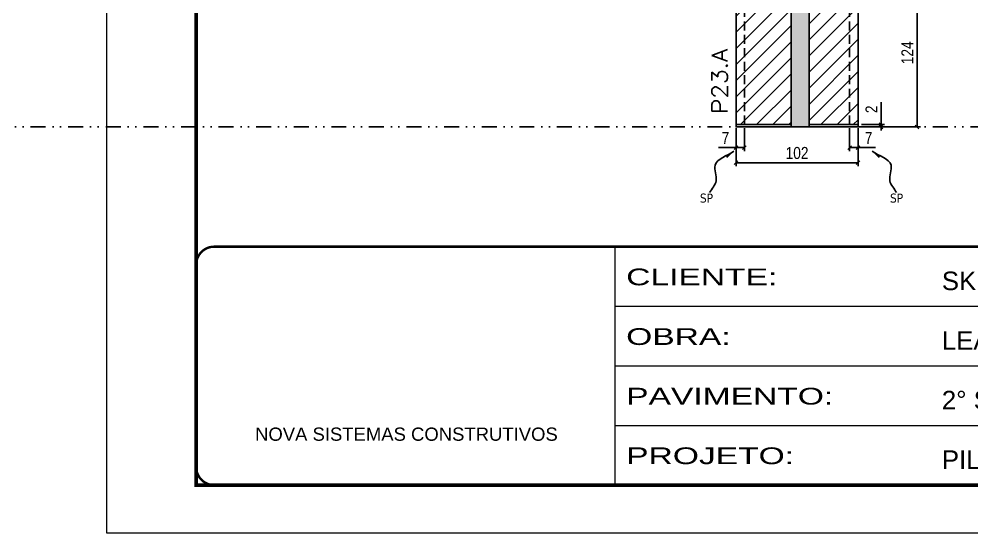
# Model space of a CAD drawing. Extents: x 13513 to 27878, y -21631 to 6985.
# Drawn here: x 15939 to 16736, y -2105 to -1676 of the extents above; entities that cross this region are included whole.
import ezdxf

# ---------------------------------------------------------------- set-up
doc = ezdxf.new("R2010")
doc.units = 0
for name, pattern in [('CONTINUO', [0]), ('DASHED', [0.75, 0.5, -0.25]), ('DIVIDE2', [0.625, 0.25, -0.125, 0, -0.125, 0, -0.125]), ('HIDDEN', [0.375, 0.25, -0.125])]:
    doc.linetypes.add(name, pattern=pattern)
for name, color, linetype in [('COTA', 241, 'Continuous'), ('Nível', 160, 'Continuous'), ('Painéis', 200, 'Continuous'), ('Sarrafo de Pressão', 42, 'HIDDEN'), ('texto', 7, 'Continuous')]:
    doc.layers.add(name, color=color, linetype=linetype)
for name, color, linetype, lineweight in [('Folhas', 255, 'Continuous', 9), ('Hachura', 251, 'Continuous', 9), ('SARRAFO DE PRESSAO', 251, 'DASHED', 9), ('Texto Seção', 7, 'Continuous', 15)]:
    doc.layers.add(name, color=color, linetype=linetype, lineweight=lineweight)
doc.styles.add('ARIAL', font='arial.ttf')
doc.styles.add('COTA TECNICA', font='techl___.ttf', dxfattribs={"height": 10})
doc.styles.add('COTA TECNICA-50', font='techl___.ttf', dxfattribs={"height": 10})
doc.styles.add('REGUA-120', font='ROMANS.shx', dxfattribs={"height": 15})
doc.styles.get("Standard").update_dxf_attribs({"font": 'arial.ttf'})
doc.styles.add('Tecnologia', font='')
doc.styles.get('Tecnologia').set_extended_font_data('Forgotten Futurist')
doc.dimstyles.new('COTA PAINEL-50', dxfattribs={"dimtxt": 10, "dimasz": 3, "dimexe": 3, "dimexo": 3, "dimgap": 3, "dimtad": 1, "dimdec": 1, "dimzin": 12, "dimdsep": 46, "dimtxsty": 'COTA TECNICA-50', "dimblk1": 'OBLIQUE', "dimblk2": 'OBLIQUE', "dimsah": 1, "dimcen": 0.9, "dimclrd": 4, "dimclre": 4, "dimclrt": 240, "dimadec": 1, "dimazin": 3, "dimtfac": 1, "dimtdec": 1, "dimtmove": 0, "dimatfit": 3, "dimfxl": 1, "dimtolj": 1, "dimtzin": 12, "dimarcsym": 0})
doc.dimstyles.new('PAINEL', dxfattribs={"dimtxt": 10, "dimasz": 3, "dimexe": 3, "dimexo": 3, "dimgap": 3, "dimtad": 1, "dimdec": 1, "dimzin": 12, "dimdsep": 46, "dimtxsty": 'COTA TECNICA', "dimblk1": 'OBLIQUE', "dimblk2": 'OBLIQUE', "dimsah": 1, "dimcen": 0.9, "dimclrd": 4, "dimclre": 4, "dimclrt": 240, "dimadec": 1, "dimazin": 3, "dimtfac": 1, "dimtdec": 1, "dimtmove": 0, "dimatfit": 3, "dimfxl": 1, "dimtolj": 1, "dimtzin": 12, "dimarcsym": 0})
doc.dimstyles.get("Standard").update_dxf_attribs({"dimtxt": 0.18, "dimasz": 0.18, "dimexe": 0.18, "dimexo": 0.0625, "dimgap": 0.09, "dimtad": 0, "dimtih": 1, "dimtoh": 1, "dimdec": 4, "dimzin": 0, "dimdsep": 46, "dimtxsty": 'Standard', "dimcen": 0.09, "dimadec": 0, "dimazin": 0, "dimtfac": 1, "dimtdec": 4, "dimtofl": 0, "dimtmove": 0, "dimatfit": 3, "dimfxl": 1, "dimtolj": 1, "dimtzin": 0, "dimarcsym": 0})

# ---------------------------------------------------------------- blocks, each defined once
blk = doc.blocks.new('9999999999')
at = {"color": 30, "linetype": 'CONTINUO'}
for p, q in [((98564.56, 34230.21), (98564.56, 34429.45)), ((98564.56, 34379.64), (99583.98, 34379.64)), ((98564.56, 34329.83), (99487.98, 34329.83)), ((98564.56, 34280.02), (99487.98, 34280.02))]:
    blk.add_line(p, q, dxfattribs=at)
at = {"color": 30, "linetype": 'CONTINUO', "const_width": 2}
blk.add_lwpolyline([(99583.98, 34230.21), (99583.98, 34414.45, 0.414214), (99568.98, 34429.45), (98228.98, 34429.45, 0.414214), (98213.98, 34414.45), (98213.98, 34245.21, 0.414214), (98228.98, 34230.21), (99583.98, 34230.21)], format="xyb", dxfattribs=at)
at = {"layer": 'Folhas'}
blk.add_lwpolyline([(98138.98, 34190.21), (99623.98, 34190.21), (99623.98, 35240.21), (98138.98, 35240.21)], close=True, dxfattribs=at)
at = {"layer": 'Folhas', "color": 30, "const_width": 3}
blk.add_lwpolyline([(98213.98, 34230.21), (99583.98, 34230.21), (99583.98, 35200.21), (98213.98, 35200.21)], close=True, dxfattribs=at)
at = {"color": 7, "linetype": 'Continuous', "ltscale": 5, "style": 'ARIAL'}
for s, height, p in [('SKR', 15.483, (98837.68, 34393.13)), ('LEAF LOEFGREN', 15.4829, (98837.68, 34343.32)), ('2° SUBSOLO INFERIOR', 15.4829, (98837.68, 34293.51)), ('NOVA SISTEMAS CONSTRUTIVOS', 11.0592, (98263.19, 34267.21)), ('PILARES', 15.483, (98837.68, 34243.7))]:
    blk.add_text(s, height=height, dxfattribs=at).set_placement(p)
at = {"layer": 'Folhas', "color": 7, "style": 'Tecnologia', "width": 1.5}
for s, p in [('CLIENTE:', (98573.65, 34397.17)), ('OBRA:', (98573.65, 34347.31)), ('PAVIMENTO:', (98573.65, 34297.5)), ('PROJETO:', (98573.65, 34247.69))]:
    blk.add_text(s, height=14, dxfattribs=at).set_placement(p)
blk = doc.blocks.new('_Oblique')
at = {"color": 0, "linetype": 'ByBlock', "lineweight": -2}
blk.add_line((-0.5, -0.5), (0.5, 0.5), dxfattribs=at)
blk = doc.blocks.new('*D1704')
at = {"layer": 'COTA', "color": 4, "lineweight": -2, "transparency": 16777216}
for p, q in [((16538.57, -1767.02), (16538.57, -1798.91)), ((16640.57, -1767.02), (16640.57, -1798.91)), ((16640.57, -1795.91), (16538.57, -1795.91))]:
    blk.add_line(p, q, dxfattribs=at)
at = {"layer": 'Defpoints', "color": 0, "transparency": 16777216}
for p in [(16538.57, -1764.02), (16640.57, -1764.02), (16538.57, -1795.91)]:
    blk.add_point(p, dxfattribs=at)
at = {"layer": 'COTA', "color": 4, "lineweight": -2, "transparency": 16777216, "xscale": 3, "yscale": 3, "zscale": 3, "rotation": 180}
blk.add_blockref('_Oblique', (16538.57, -1795.91), dxfattribs=at)
at = {"layer": 'COTA', "color": 4, "lineweight": -2, "transparency": 16777216, "xscale": 3, "yscale": 3, "zscale": 3}
blk.add_blockref('_Oblique', (16640.57, -1795.91), dxfattribs=at)
at = {"layer": 'COTA', "color": 240, "transparency": 16777216, "insert": (16589.57, -1787.81), "char_height": 10, "attachment_point": 5, "style": 'COTA TECNICA'}
blk.add_mtext('\\A1;102', dxfattribs=at)
blk = doc.blocks.new('*D1705')
at = {"layer": 'COTA', "color": 4, "lineweight": -2, "transparency": 16777216}
for p, q in [((16633.57, -1767.02), (16633.57, -1786.26)), ((16640.57, -1769.02), (16640.57, -1786.26)), ((16633.57, -1783.26), (16640.57, -1783.26)), ((16640.57, -1783.26), (16655.3, -1783.26))]:
    blk.add_line(p, q, dxfattribs=at)
at = {"layer": 'Defpoints', "color": 0, "transparency": 16777216}
for p in [(16633.57, -1764.02), (16640.57, -1766.02), (16640.57, -1783.26)]:
    blk.add_point(p, dxfattribs=at)
at = {"layer": 'COTA', "color": 4, "lineweight": -2, "transparency": 16777216, "xscale": 3, "yscale": 3, "zscale": 3, "rotation": 180}
blk.add_blockref('_Oblique', (16633.57, -1783.26), dxfattribs=at)
at = {"layer": 'COTA', "color": 4, "lineweight": -2, "transparency": 16777216, "xscale": 3, "yscale": 3, "zscale": 3}
blk.add_blockref('_Oblique', (16640.57, -1783.26), dxfattribs=at)
at = {"layer": 'COTA', "color": 240, "transparency": 16777216, "insert": (16649.44, -1775.18), "char_height": 10, "attachment_point": 5, "style": 'COTA TECNICA-50'}
blk.add_mtext('\\A1;7', dxfattribs=at)
blk = doc.blocks.new('*D1706')
at = {"layer": 'COTA', "color": 4, "lineweight": -2, "transparency": 16777216}
for p, q in [((16538.57, -1769.02), (16538.57, -1786.26)), ((16545.57, -1767.02), (16545.57, -1786.26)), ((16538.57, -1783.26), (16523.84, -1783.26)), ((16545.57, -1783.26), (16538.57, -1783.26))]:
    blk.add_line(p, q, dxfattribs=at)
at = {"layer": 'Defpoints', "color": 0, "transparency": 16777216}
for p in [(16538.57, -1766.02), (16545.57, -1764.02), (16538.57, -1783.26)]:
    blk.add_point(p, dxfattribs=at)
at = {"layer": 'COTA', "color": 4, "lineweight": -2, "transparency": 16777216, "xscale": 3, "yscale": 3, "zscale": 3, "rotation": 180}
blk.add_blockref('_Oblique', (16538.57, -1783.26), dxfattribs=at)
at = {"layer": 'COTA', "color": 4, "lineweight": -2, "transparency": 16777216, "xscale": 3, "yscale": 3, "zscale": 3}
blk.add_blockref('_Oblique', (16545.57, -1783.26), dxfattribs=at)
at = {"layer": 'COTA', "color": 240, "transparency": 16777216, "insert": (16529.71, -1775.18), "char_height": 10, "attachment_point": 5, "style": 'COTA TECNICA-50'}
blk.add_mtext('\\A1;7', dxfattribs=at)
blk = doc.blocks.new('*D1707')
at = {"layer": 'COTA', "color": 4, "lineweight": -2, "transparency": 16777216}
for p, q in [((16659.83, -1764.02), (16659.83, -1745.21)), ((16643.57, -1764.02), (16662.83, -1764.02)), ((16643.57, -1766.02), (16662.83, -1766.02)), ((16659.83, -1766.02), (16659.83, -1764.02)), ((16659.83, -1766.02), (16659.83, -1769.02))]:
    blk.add_line(p, q, dxfattribs=at)
at = {"layer": 'Defpoints', "color": 0, "transparency": 16777216}
for p in [(16640.57, -1764.02), (16640.57, -1766.02), (16659.83, -1766.02)]:
    blk.add_point(p, dxfattribs=at)
at = {"layer": 'COTA', "color": 4, "lineweight": -2, "transparency": 16777216, "xscale": 3, "yscale": 3, "zscale": 3}
for p, rotation in [((16659.83, -1764.02), 270), ((16659.83, -1766.02), 90)]:
    blk.add_blockref('_Oblique', p, dxfattribs=dict(at, rotation=rotation))
at = {"layer": 'COTA', "color": 240, "transparency": 16777216, "insert": (16651.83, -1751.27), "char_height": 10, "attachment_point": 5, "rotation": 90, "style": 'COTA TECNICA-50'}
blk.add_mtext('\\A1;2', dxfattribs=at)
blk = doc.blocks.new('*D1731')
at = {"layer": 'COTA', "color": 4, "linetype": 'ByBlock', "lineweight": -2, "transparency": 16777216}
for p, q in [((16643.57, -1642.02), (16692.94, -1642.02)), ((16689.94, -1766.02), (16689.94, -1642.02)), ((16643.57, -1766.02), (16692.94, -1766.02))]:
    blk.add_line(p, q, dxfattribs=at)
at = {"layer": 'Defpoints', "color": 0, "linetype": 'ByBlock', "transparency": 16777216}
for p in [(16640.57, -1642.02), (16689.94, -1642.02), (16640.57, -1766.02)]:
    blk.add_point(p, dxfattribs=at)
at = {"layer": 'COTA', "color": 4, "linetype": 'ByBlock', "lineweight": -2, "transparency": 16777216, "xscale": 3, "yscale": 3, "zscale": 3}
for p, rotation in [((16689.94, -1642.02), 90), ((16689.94, -1766.02), 270)]:
    blk.add_blockref('_Oblique', p, dxfattribs=dict(at, rotation=rotation))
at = {"layer": 'COTA', "color": 240, "linetype": 'ByBlock', "transparency": 16777216, "insert": (16681.87, -1704.02), "char_height": 10, "attachment_point": 5, "rotation": 90, "style": 'COTA TECNICA'}
blk.add_mtext('\\A1;124', dxfattribs=at)
blk = doc.blocks.new('*D1732')
at = {"layer": 'COTA', "color": 4, "linetype": 'ByBlock', "lineweight": -2, "transparency": 16777216}
for p, q in [((16643.57, -1642.02), (16692.94, -1642.02)), ((16689.94, -1766.02), (16689.94, -1642.02)), ((16643.57, -1766.02), (16692.94, -1766.02))]:
    blk.add_line(p, q, dxfattribs=at)
at = {"layer": 'Defpoints', "color": 0, "linetype": 'ByBlock', "transparency": 16777216}
for p in [(16640.57, -1642.02), (16689.94, -1642.02), (16640.57, -1766.02)]:
    blk.add_point(p, dxfattribs=at)
at = {"layer": 'COTA', "color": 4, "linetype": 'ByBlock', "lineweight": -2, "transparency": 16777216, "xscale": 3, "yscale": 3, "zscale": 3}
for p, rotation in [((16689.94, -1642.02), 90), ((16689.94, -1766.02), 270)]:
    blk.add_blockref('_Oblique', p, dxfattribs=dict(at, rotation=rotation))
at = {"layer": 'COTA', "color": 240, "linetype": 'ByBlock', "transparency": 16777216, "insert": (16681.87, -1704.02), "char_height": 10, "attachment_point": 5, "rotation": 90, "style": 'COTA TECNICA'}
blk.add_mtext('\\A1;124', dxfattribs=at)

msp = doc.modelspace()

# ---------------------------------------------------------------- hatches: boundary and pattern name
at = {"layer": 'COTA'}
h = msp.add_hatch(dxfattribs=at)
h.set_pattern_fill('AR-CONC', color=256, scale=0.03)
h.set_pattern_definition([(50, (-3194.864, -2297.15), (5.4655401, -0.4781726), [0.5715, -6.2865]), (355, (-3194.864, -2297.15), (-1.0573026, 5.7317054), [0.4572, -5.0292175]), (100.451445, (-3194.4084, -2297.19), (4.4082374, 5.2535326), [0.4857003, -5.3427073]), (46.1842, (-3194.864, -2295.626), (8.1323712, -1.2612698), [0.85725, -9.42975]), (96.635558, (-3194.186, -2295.731), (7.122124, 7.4227837), [0.7285507, -8.0140682]), (351.18415, (-3194.864, -2295.626), (7.122124, 7.4227837), [0.685799, -7.543792]), (21, (-3194.102, -2296.007), (4.5484317, -3.0679559), [0.5715, -6.2865]), (326, (-3194.102, -2296.007), (1.8540609, 5.525639), [0.4572, -5.0292]), (71.451445, (-3193.723, -2296.263), (6.4024926, 2.457683), [0.4857003, -5.3426981]), (37.5, (-3194.8639, -2297.1502), (0.0926581, 2.53665117), [0, -4.96824, 0, -5.1054, 0, -5.04825]), (7.5, (-3194.8639, -2297.1502), (2.00458988, 3.00541724), [0, -2.91084, 0, -4.85394, 0, -1.92405]), (327.5, (-3196.5631, -2297.1502), (4.06771786, -0.17186232), [0, -1.905, 0, -5.9436, 0, -7.8867]), (317.5, (-3197.325, -2297.1502), (4.44387544, 0.7627947), [0, -2.4765, 0, -3.94716, 0, -5.6007])])
h.paths.add_polyline_path([(16538.57, -1443.02), (16584.57, -1443.02), (16584.57, -1766.02), (16599.57, -1766.02), (16599.57, -1406.02), (16538.57, -1406.02)])
at = {"layer": 'Hachura', "linetype": 'ByBlock'}
h = msp.add_hatch(dxfattribs=at)
h.set_pattern_fill('ANSI31', color=256, scale=3)
h.paths.add_polyline_path([(16640.57, -1406.02), (16599.57, -1406.02), (16599.57, -1466.02), (16640.57, -1466.02)])
h.paths.add_polyline_path([(16640.57, -1520.02), (16599.57, -1520.02), (16599.57, -1642.02), (16640.57, -1642.02)])
h.paths.add_polyline_path([(16599.57, -1764.02), (16640.57, -1764.02), (16640.57, -1642.02), (16599.57, -1642.02)])
h.paths.add_polyline_path([(16584.57, -1642.02), (16538.57, -1642.02), (16538.57, -1764.02), (16584.57, -1764.02)])
h.paths.add_polyline_path([(16538.57, -1642.02), (16584.57, -1642.02), (16584.57, -1520.02), (16538.57, -1520.02)])

# ---------------------------------------------------------------- linework, layer by layer
at = {"layer": 'Nível', "color": 4, "linetype": 'DIVIDE2', "ltscale": 50}
msp.add_line((13526.77, -1766.02), (21531.15, -1766.02), dxfattribs=at)
at = {"layer": 'Painéis'}
for p, q in [((16599.57, -1406.02), (16599.57, -1766.02)), ((16640.57, -1764.02), (16640.57, -1406.02)), ((16538.57, -1443.02), (16538.57, -1764.02)), ((16584.57, -1443.02), (16584.57, -1766.02))]:
    msp.add_line(p, q, dxfattribs=at)
msp.add_lwpolyline([(16584.57, -1764.02), (16538.57, -1764.02), (16538.57, -1766.02), (16640.57, -1766.02), (16640.57, -1764.02), (16599.57, -1764.02)], dxfattribs=at)
at = {"layer": 'Sarrafo de Pressão', "ltscale": 30}
for p, q in [((16545.57, -1764.02), (16545.57, -1642.02)), ((16633.57, -1764.02), (16633.57, -1642.02))]:
    msp.add_line(p, q, dxfattribs=at)

# ---------------------------------------------------------------- block references
at = {"layer": 'SARRAFO DE PRESSAO', "color": 6, "linetype": 'ByBlock'}
msp.add_blockref('9999999999', (-82127.01, -36295.5), dxfattribs=at)

# ---------------------------------------------------------------- texts
at = {"layer": 'texto', "color": 0, "char_height": 7.5, "attachment_point": 5}
for insert in [(16513.8, -1825.51), (16672.82, -1825.51)]:
    msp.add_mtext('{\\fTahoma|b0|i0|c0|p34;\\C4;SP}', dxfattribs=dict(at, insert=insert))
at = {"layer": 'Texto Seção', "style": 'REGUA-120', "width": 1.1}
msp.add_text('P23.A', height=13, rotation=90, dxfattribs=at).set_placement((16531.32, -1755.25))

# ---------------------------------------------------------------- dimensions: what is measured, and where the dimension line sits
at = {"layer": 'COTA', "linetype": 'ByBlock'}
for picture in ['*D1731', '*D1732']:
    dim = msp.add_aligned_dim(p1=(16640.57, -1766.02), p2=(16640.57, -1642.02), distance=-49.37, dimstyle='PAINEL', dxfattribs=at)
    dim.commit()
    dim.dimension.update_dxf_attribs({"geometry": picture, "text_midpoint": (16681.87, -1704.02)})
at = {"layer": 'COTA'}
dim = msp.add_linear_dim(base=(16659.83, -1766.02), p1=(16640.57, -1764.02), p2=(16640.57, -1766.02), angle=90, dimstyle='COTA PAINEL-50', dxfattribs=at)
dim.commit()
dim.dimension.update_dxf_attribs({"geometry": '*D1707', "text_midpoint": (16659.83, -1751.27), "dimtype": 160})
dim = msp.add_linear_dim(base=(16538.57, -1783.26), p1=(16545.57, -1764.02), p2=(16538.57, -1766.02), angle=180, dimstyle='COTA PAINEL-50', dxfattribs=at)
dim.commit()
dim.dimension.update_dxf_attribs({"geometry": '*D1706', "text_midpoint": (16529.71, -1775.18)})
dim = msp.add_linear_dim(base=(16538.57, -1795.91), p1=(16640.57, -1764.02), p2=(16538.57, -1764.02), angle=180, dimstyle='PAINEL', override={"dimarcsym": 2}, dxfattribs=at)
dim.commit()
dim.dimension.update_dxf_attribs({"geometry": '*D1704', "text_midpoint": (16589.57, -1787.81)})
dim = msp.add_linear_dim(base=(16640.57, -1783.26), p1=(16633.57, -1764.02), p2=(16640.57, -1766.02), dimstyle='COTA PAINEL-50', dxfattribs=at)
dim.commit()
dim.dimension.update_dxf_attribs({"geometry": '*D1705', "text_midpoint": (16649.44, -1775.18)})

# ---------------------------------------------------------------- leaders
at = {"layer": 'COTA', "path_type": 1}
for points in [[(16536.74, -1786.2), (16520.96, -1798.03), (16521.88, -1811.04), (16516.33, -1820.82)], [(16652.4, -1786.2), (16668.19, -1798.03), (16667.26, -1811.04), (16672.81, -1820.82)]]:
    msp.add_leader(points, dimstyle='Standard', override={"dimasz": 8}, dxfattribs=at)

doc.saveas('drawing.dxf')
